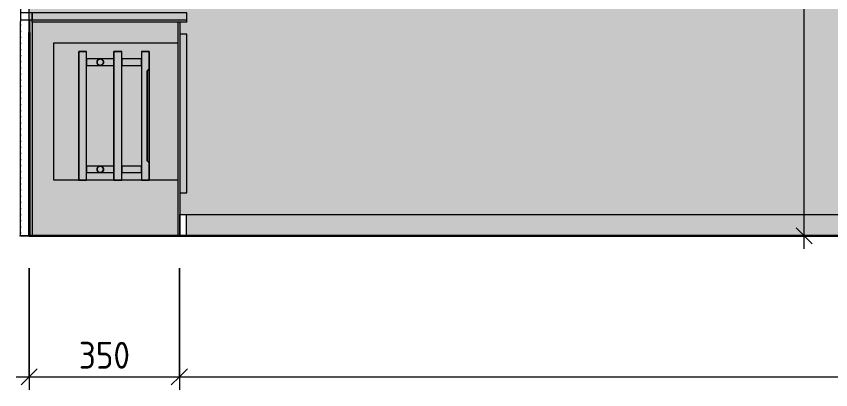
# Model space of a CAD drawing. Header units: millimetres. Extents: x 855 to 54851, y -2301 to 5636.
# Drawn here: x 48361 to 50259, y -359 to 512 of the extents above; entities that cross this region are included whole.
import ezdxf

# ---------------------------------------------------------------- set-up
doc = ezdxf.new("R2010")
doc.units = ezdxf.units.MM
for name, color, linetype, lineweight in [('A-ANNO-DIMS', 7, 'Continuous', 9), ('A-ANNO-DIMS-25', 7, 'Continuous', 9), ('A-FLOR', 7, 'Continuous', 9), ('A-GENM', 7, 'Continuous', 9), ('A-WALL', 7, 'Continuous', 9), ('A-WALL-PATT', 7, 'Continuous', 9), ('I-WALL', 7, 'Continuous', 9), ('M-EQPM', 7, 'Continuous', 9), ('Знаки', 7, 'Continuous', 9), ('Знаки-1', 7, 'Continuous', 18)]:
    doc.layers.add(name, color=color, linetype=linetype, lineweight=lineweight)
for name, color, linetype, lineweight, true_color in [('A-FLOR-FNSH-1', 7, 'Continuous', 30, 0x3c3c3c), ('A-WALL-5', 7, 'Continuous', 40, 0x3c3c3c), ('A-WALL-FNSH-3', 7, 'Continuous', 30, 0x3c3c3c), ('I-WALL-1', 7, 'Continuous', 9, 0x787878)]:
    doc.layers.add(name, color=color, linetype=linetype, lineweight=lineweight, true_color=true_color)
doc.layers.add('M-EQPM-1', color=7, linetype='Continuous', lineweight=9, true_color=0xe6e6e6, transparency=0.7)
doc.styles.add('ISOCPEUR_2', font='isocpeur.ttf', dxfattribs={"width": 0.9, "height": 62.5})
doc.dimstyles.new('ISO-2_5_0_9К_БОЛЬШОЙ_1', dxfattribs={"dimscale": 304.8, "dimtxt": 62.248823, "dimasz": 0.123031, "dimexe": 0.098425, "dimexo": 0.246063, "dimgap": 0, "dimtad": 1, "dimdec": 0, "dimrnd": 10, "dimzin": 0, "dimdsep": 46, "dimtxsty": 'ISOCPEUR_2', "dimblk1": 'OBLIQUE', "dimblk2": 'OBLIQUE', "dimsah": 1, "dimcen": 0.09, "dimdle": 0.098425, "dimazin": 0, "dimtfac": 1, "dimtdec": 4, "dimtix": 1, "dimtmove": 0, "dimatfit": 3, "dimfxl": 1, "dimtvp": 1, "dimtolj": 1, "dimtzin": 0, "dimarcsym": 2})

# ---------------------------------------------------------------- blocks, each defined once
blk = doc.blocks.new('Плинтус - Плинтус светлый _сад_-32860267-Развертка 1_67-4')
at = {"layer": 'A-GENM'}
blk.add_hatch(color=256, dxfattribs=at).paths.add_polyline_path([(3384.9, 0), (3755, 0), (3755, 50), (536, 50), (536, 0), (1767.3, 0)])
for q in [(3755, 50), (536, 0)]:
    blk.add_line((536, 50), q, dxfattribs=at)
blk = doc.blocks.new('radiator_prado_classic_z_tip_30_po exemplyaru - Classic Z Тип 30-300-31134001-Развертка 1_67-4')
at = {"layer": 'M-EQPM-1'}
for points in [[(303.7, 130), (303.7, 430), (285.7, 430), (285.7, 130), (301.4, 130)], [(367.7, 130), (385.7, 130), (385.7, 430), (367.7, 430), (367.7, 136.6)], [(449.7, 130), (449.7, 170), (444.7, 175), (444.7, 385), (449.7, 390), (449.7, 430), (431.7, 430), (431.7, 130)], [(341.1, 399.8), (341.5, 400.3), (341.1, 399.8)], [(342.9, 403), (342.9, 403.1), (342.9, 403)], [(449.7, 170), (449.7, 390), (444.7, 385), (444.7, 175)], [(342.9, 153), (342.9, 153.1), (342.9, 153.1)], [(341.1, 149.8), (341.5, 150.3), (341.1, 149.8)]]:
    blk.add_hatch(color=256, dxfattribs=at).paths.add_polyline_path(points)
h = blk.add_hatch(color=256, dxfattribs=at)
h.paths.add_polyline_path([(335.7, 412.5), (303.7, 412.2), (303.7, 405), (328.2, 405), (328.5, 407), (329.9, 409.7), (331.2, 411), (332.3, 411.6), (334, 412.3), (334.3, 412.4)])
h.paths.add_polyline_path([(343.2, 405), (367.7, 405), (367.7, 412.5), (337.6, 412.2), (340.4, 410.8), (341.7, 409.4), (342.7, 407.6), (342.9, 406.9), (343.1, 405.7)])
h.paths.add_polyline_path([(330.2, 405), (343.2, 405), (342.7, 407.6), (341.7, 409.4), (340.3, 410.9), (338.6, 411.9), (336.8, 412.4), (334.6, 412.4), (332.8, 411.9), (331.1, 410.9), (329.9, 409.7), (328.9, 408), (328.4, 406.2), (328.5, 405), (329.2, 405)])
h.paths.add_polyline_path([(431.7, 405), (431.7, 412.5), (385.7, 412.2), (385.7, 405), (427.7, 405)])
h = blk.add_hatch(color=256, dxfattribs=at)
h.paths.add_polyline_path([(335.7, 397.5), (367.7, 397.8), (367.7, 405), (343.2, 405), (342.7, 402.4), (341.5, 400.3), (340.2, 399), (339.1, 398.4), (337.4, 397.7), (337.1, 397.6)])
h.paths.add_polyline_path([(303.7, 397.5), (337.6, 397.8), (339.6, 398.6), (341.5, 400.3), (342.3, 401.4), (342.9, 403.1), (342.9, 405), (303.7, 405), (303.7, 397.6)])
h.paths.add_polyline_path([(427.7, 397.5), (431.7, 397.8), (431.7, 405), (385.7, 405), (385.7, 397.5), (402.5, 397.5)])
h.paths.add_polyline_path([(328.5, 403), (328.4, 403.8), (328.5, 403.1)])
h.paths.add_polyline_path([(330.3, 399.8), (329.7, 400.6), (330.3, 399.8)])
h = blk.add_hatch(color=256, dxfattribs=at)
h.paths.add_polyline_path([(342.9, 407), (342.7, 407.6), (342.9, 407)])
h.paths.add_polyline_path([(342.2, 408.8), (341.7, 409.4), (342.2, 408.8)])
h = blk.add_hatch(color=256, dxfattribs=at)
h.paths.add_polyline_path([(427.7, 155), (431.7, 155), (431.7, 162.5), (385.7, 162.2), (385.7, 155), (402.5, 155)])
h.paths.add_polyline_path([(328.2, 155), (367.7, 155), (367.7, 162.5), (303.7, 162.2), (303.7, 155), (327.7, 155)])
h.paths.add_polyline_path([(329.2, 158.8), (329.9, 159.7), (329.2, 158.8)])
h.paths.add_polyline_path([(328.5, 157), (328.5, 157), (328.5, 157)])
h = blk.add_hatch(color=256, dxfattribs=at)
h.paths.add_polyline_path([(342.2, 151.2), (341.5, 150.3), (342.2, 151.2)])
h.paths.add_polyline_path([(342.9, 153), (342.7, 152.4), (342.9, 153)])
h.paths.add_polyline_path([(303.7, 147.5), (367.7, 147.8), (367.7, 155), (303.7, 155), (303.7, 147.6)])
h.paths.add_polyline_path([(385.7, 147.5), (431.7, 147.8), (431.7, 155), (385.7, 155), (385.7, 147.8)])
h.paths.add_polyline_path([(330.3, 149.8), (329.7, 150.6), (330.3, 149.8)])
h = blk.add_hatch(color=256, dxfattribs=at)
h.paths.add_polyline_path([(342.9, 157), (342.7, 157.6), (342.9, 157)])
h.paths.add_polyline_path([(342.2, 158.8), (341.7, 159.4), (342.2, 158.8)])
at = {"layer": 'M-EQPM'}
for p, q in [((285.7, 130), (285.7, 430)), ((285.7, 430), (303.7, 430)), ((303.7, 430), (285.7, 430)), ((285.7, 430), (285.7, 130)), ((303.7, 130), (303.7, 430)), ((303.7, 412.5), (303.7, 430)), ((367.7, 430), (385.7, 430)), ((385.7, 430), (367.7, 430)), ((367.7, 130), (367.7, 430)), ((367.7, 430), (367.7, 412.5)), ((385.7, 130), (385.7, 430)), ((385.7, 412.5), (385.7, 430)), ((449.7, 430), (431.7, 430)), ((431.7, 430), (449.7, 430)), ((431.7, 430), (431.7, 130)), ((431.7, 430), (431.7, 412.5)), ((449.7, 390), (449.7, 430)), ((449.7, 430), (449.7, 130)), ((367.7, 412.5), (303.7, 412.5)), ((367.7, 412.5), (303.7, 412.5)), ((303.7, 405), (303.7, 412.5)), ((303.7, 412.5), (303.7, 405)), ((303.7, 405), (303.7, 412.5)), ((303.7, 412.5), (303.7, 405)), ((303.7, 397.8), (303.7, 412.2)), ((303.7, 397.5), (303.7, 405)), ((303.7, 405), (303.7, 397.5)), ((303.7, 397.5), (303.7, 405)), ((303.7, 405), (303.7, 397.5)), ((367.7, 412.5), (367.7, 405)), ((367.7, 405), (367.7, 412.5)), ((367.7, 412.5), (367.7, 405)), ((367.7, 405), (367.7, 412.5)), ((367.7, 412.2), (367.7, 397.8)), ((367.7, 405), (367.7, 397.5)), ((367.7, 397.5), (367.7, 405)), ((367.7, 405), (367.7, 397.5)), ((367.7, 397.5), (367.7, 405)), ((431.7, 412.5), (385.7, 412.5)), ((431.7, 412.5), (385.7, 412.5)), ((385.7, 405), (385.7, 412.5)), ((385.7, 412.5), (385.7, 406.9)), ((385.7, 405), (385.7, 412.5)), ((385.7, 412.5), (385.7, 405)), ((385.7, 397.8), (385.7, 412.2)), ((385.7, 406.9), (385.7, 405)), ((385.7, 397.5), (385.7, 405)), ((385.7, 405), (385.7, 397.5)), ((385.7, 397.5), (385.7, 405)), ((385.7, 405), (385.7, 397.5)), ((431.7, 405), (431.7, 412.5)), ((431.7, 412.5), (431.7, 405)), ((431.7, 405), (431.7, 412.5)), ((431.7, 412.5), (431.7, 405)), ((431.7, 412.2), (431.7, 397.8)), ((431.7, 397.5), (431.7, 405)), ((431.7, 405), (431.7, 397.5)), ((431.7, 397.5), (431.7, 405)), ((431.7, 405), (431.7, 397.5)), ((303.7, 397.5), (367.7, 397.5)), ((303.7, 397.5), (367.7, 397.5)), ((303.7, 162.5), (303.7, 397.5)), ((367.7, 397.5), (367.7, 162.5)), ((385.7, 397.5), (431.7, 397.5)), ((385.7, 397.5), (431.7, 397.5)), ((385.7, 162.5), (385.7, 397.5)), ((431.7, 397.5), (431.7, 162.5)), ((449.7, 390), (444.7, 385)), ((449.7, 390), (444.7, 385)), ((449.7, 390), (444.7, 385)), ((449.7, 390), (444.7, 385)), ((449.7, 390), (444.7, 385)), ((449.7, 390), (444.7, 385)), ((449.7, 390), (444.7, 385)), ((449.7, 390), (444.7, 385)), ((449.7, 390), (444.7, 385)), ((449.7, 390), (444.7, 385)), ((449.7, 390), (444.7, 385)), ((449.7, 390), (444.7, 385)), ((449.7, 390), (444.7, 385)), ((449.7, 390), (444.7, 385)), ((449.7, 390), (444.7, 385)), ((449.7, 390), (444.7, 385)), ((449.7, 390), (444.7, 385)), ((449.7, 390), (444.7, 385)), ((449.7, 390), (444.7, 385)), ((449.7, 390), (444.7, 385)), ((449.7, 390), (444.7, 385)), ((449.7, 390), (444.7, 385)), ((449.7, 390), (444.7, 385)), ((449.7, 390), (444.7, 385)), ((449.7, 390), (444.7, 385)), ((449.7, 390), (444.7, 385)), ((449.7, 390), (444.7, 385)), ((449.7, 390), (444.7, 385)), ((444.7, 175), (444.7, 385)), ((444.7, 385), (444.7, 175)), ((444.7, 175), (444.7, 385)), ((444.7, 385), (444.7, 175)), ((444.7, 175), (444.7, 385)), ((444.7, 385), (444.7, 175)), ((444.7, 175), (444.7, 385)), ((444.7, 385), (444.7, 175)), ((444.7, 175), (444.7, 385)), ((444.7, 385), (444.7, 175)), ((444.7, 175), (444.7, 385)), ((444.7, 385), (444.7, 175)), ((444.7, 175), (444.7, 385)), ((444.7, 385), (444.7, 175)), ((444.7, 175), (444.7, 385)), ((444.7, 385), (444.7, 175)), ((444.7, 175), (444.7, 385)), ((444.7, 385), (444.7, 175)), ((444.7, 175), (444.7, 385)), ((444.7, 385), (444.7, 175)), ((444.7, 175), (444.7, 385)), ((444.7, 385), (444.7, 175)), ((444.7, 175), (444.7, 385)), ((444.7, 385), (444.7, 175)), ((444.7, 175), (444.7, 385)), ((444.7, 385), (444.7, 175)), ((444.7, 175), (444.7, 385)), ((444.7, 385), (444.7, 175)), ((449.7, 170), (449.7, 390)), ((449.7, 390), (449.7, 170)), ((449.7, 170), (449.7, 390)), ((449.7, 390), (449.7, 170)), ((449.7, 170), (449.7, 390)), ((449.7, 390), (449.7, 170)), ((449.7, 170), (449.7, 390)), ((449.7, 390), (449.7, 170)), ((449.7, 170), (449.7, 390)), ((449.7, 390), (449.7, 170)), ((449.7, 170), (449.7, 390)), ((449.7, 390), (449.7, 170)), ((449.7, 170), (449.7, 390)), ((449.7, 390), (449.7, 170)), ((449.7, 170), (449.7, 390)), ((449.7, 390), (449.7, 170)), ((449.7, 170), (449.7, 390)), ((449.7, 170), (449.7, 390)), ((449.7, 390), (449.7, 170)), ((449.7, 170), (449.7, 390)), ((449.7, 390), (449.7, 170)), ((449.7, 170), (449.7, 390)), ((449.7, 390), (449.7, 170)), ((449.7, 170), (449.7, 390)), ((449.7, 390), (449.7, 170)), ((449.7, 170), (449.7, 390)), ((449.7, 390), (449.7, 170)), ((449.7, 170), (449.7, 390)), ((449.7, 390), (449.7, 170)), ((444.7, 175), (449.7, 170)), ((449.7, 170), (444.7, 175)), ((444.7, 175), (449.7, 170)), ((449.7, 170), (444.7, 175)), ((444.7, 175), (449.7, 170)), ((449.7, 170), (444.7, 175)), ((444.7, 175), (449.7, 170)), ((449.7, 170), (444.7, 175)), ((444.7, 175), (449.7, 170)), ((449.7, 170), (444.7, 175)), ((444.7, 175), (449.7, 170)), ((449.7, 170), (444.7, 175)), ((444.7, 175), (449.7, 170)), ((449.7, 170), (444.7, 175)), ((444.7, 175), (449.7, 170)), ((449.7, 170), (444.7, 175)), ((444.7, 175), (449.7, 170)), ((449.7, 170), (444.7, 175)), ((444.7, 175), (449.7, 170)), ((449.7, 170), (444.7, 175)), ((444.7, 175), (449.7, 170)), ((449.7, 170), (444.7, 175)), ((444.7, 175), (449.7, 170)), ((449.7, 170), (444.7, 175)), ((444.7, 175), (449.7, 170)), ((449.7, 170), (444.7, 175)), ((444.7, 175), (449.7, 170)), ((449.7, 170), (444.7, 175)), ((367.7, 162.5), (303.7, 162.5)), ((367.7, 162.5), (303.7, 162.5)), ((303.7, 161.5), (303.7, 162.5)), ((303.7, 162.5), (303.7, 155)), ((303.7, 155), (303.7, 162.5)), ((303.7, 162.5), (303.7, 155)), ((303.7, 147.8), (303.7, 162.2)), ((303.7, 160.3), (303.7, 161.5)), ((303.7, 155), (303.7, 160.3)), ((303.7, 147.5), (303.7, 155)), ((303.7, 155), (303.7, 147.5)), ((303.7, 147.5), (303.7, 155)), ((303.7, 155), (303.7, 147.5)), ((367.7, 162.5), (367.7, 155)), ((367.7, 156.9), (367.7, 162.5)), ((367.7, 162.5), (367.7, 155)), ((367.7, 160.3), (367.7, 162.5)), ((367.7, 162.2), (367.7, 147.8)), ((367.7, 158.7), (367.7, 160.3)), ((367.7, 156.9), (367.7, 158.7)), ((367.7, 155), (367.7, 156.9)), ((367.7, 155), (367.7, 156.9)), ((367.7, 155), (367.7, 147.5)), ((367.7, 151.2), (367.7, 155)), ((367.7, 155), (367.7, 147.5)), ((367.7, 147.5), (367.7, 155)), ((431.7, 162.5), (385.7, 162.5)), ((431.7, 162.5), (385.7, 162.5)), ((385.7, 155), (385.7, 162.5)), ((385.7, 162.5), (385.7, 160.3)), ((385.7, 155), (385.7, 162.5)), ((385.7, 162.5), (385.7, 155)), ((385.7, 147.8), (385.7, 162.2)), ((385.7, 160.3), (385.7, 155)), ((385.7, 147.5), (385.7, 155)), ((385.7, 155), (385.7, 148.5)), ((385.7, 147.5), (385.7, 155)), ((385.7, 155), (385.7, 147.5)), ((431.7, 155), (431.7, 162.5)), ((431.7, 162.5), (431.7, 162.2)), ((431.7, 155), (431.7, 162.5)), ((431.7, 162.5), (431.7, 162.2)), ((431.7, 162.2), (431.7, 161.5)), ((431.7, 162.2), (431.7, 161.5)), ((431.7, 162.2), (431.7, 147.8)), ((431.7, 161.5), (431.7, 160.3)), ((431.7, 161.5), (431.7, 155)), ((431.7, 160.3), (431.7, 155)), ((431.7, 147.5), (431.7, 155)), ((431.7, 155), (431.7, 148.5)), ((431.7, 147.5), (431.7, 155)), ((431.7, 155), (431.7, 147.5)), ((449.7, 130), (449.7, 170)), ((303.7, 147.5), (367.7, 147.5)), ((303.7, 147.5), (367.7, 147.5)), ((303.7, 130), (303.7, 147.5)), ((367.7, 147.5), (367.7, 151.2)), ((367.7, 147.5), (367.7, 130)), ((385.7, 148.5), (385.7, 147.8)), ((385.7, 147.8), (385.7, 147.5)), ((385.7, 147.5), (431.7, 147.5)), ((385.7, 147.5), (431.7, 147.5)), ((385.7, 130), (385.7, 147.5)), ((431.7, 148.5), (431.7, 147.8)), ((431.7, 147.8), (431.7, 147.5)), ((431.7, 147.5), (431.7, 130)), ((285.7, 130), (303.7, 130)), ((303.7, 130), (285.7, 130)), ((367.7, 130), (385.7, 130)), ((385.7, 130), (367.7, 130)), ((449.7, 130), (431.7, 130)), ((431.7, 130), (449.7, 130))]:
    blk.add_line(p, q, dxfattribs=at)
for centre, start, end in [((335.7, 405), 0, 180), ((335.7, 405), 165, 180), ((335.7, 405), 180, 195), ((335.7, 405), 180, 0), ((335.7, 405), 150, 164.4979), ((335.7, 405), 195.5021, 210), ((335.7, 405), 136.379, 149.9349), ((335.7, 405), 210.0651, 223.621), ((335.7, 405), 128.018, 135), ((335.7, 405), 225, 238.3052), ((335.7, 405), 121.6948, 126.4642), ((335.7, 405), 117.2611, 120), ((335.7, 405), 107.5083, 117.2611), ((335.7, 405), 72.4917, 107.5083), ((335.7, 405), 62.7389, 72.4917), ((335.7, 405), 60, 62.7389), ((335.7, 405), 51.982, 58.3052), ((335.7, 405), 301.6948, 315), ((335.7, 405), 45, 51.4127), ((335.7, 405), 30.0651, 43.621), ((335.7, 405), 316.379, 329.9349), ((335.7, 405), 15.5021, 30), ((335.7, 405), 330, 344.4979), ((335.7, 405), 0, 15), ((335.7, 405), 345, 0), ((335.7, 405), 240, 242.7389), ((335.7, 405), 242.7389, 252.4917), ((335.7, 405), 252.4917, 287.5083), ((335.7, 405), 287.5083, 297.2611), ((335.7, 405), 297.2611, 300), ((335.7, 155), 360, 180), ((335.7, 155), 165, 195), ((335.7, 155), 180, 0), ((335.7, 155), 150, 164.4979), ((335.7, 155), 195.5021, 204.0913), ((335.7, 155), 136.379, 149.9349), ((335.7, 155), 121.6817, 135), ((335.7, 155), 117.2823, 120), ((335.7, 155), 107.4955, 117.2823), ((335.7, 155), 105.0048, 107.4955), ((335.7, 155), 90.0045, 103.4293), ((335.7, 155), 75.0045, 90), ((335.7, 155), 72.479, 75), ((335.7, 155), 62.7601, 72.479), ((335.7, 155), 60.0048, 62.7601), ((335.7, 155), 45.0056, 58.2921), ((335.7, 155), 30.0651, 43.621), ((335.7, 155), 15.5021, 30), ((335.7, 155), 330, 344.4979), ((335.7, 155), 0, 15), ((335.7, 155), 345, 0), ((335.7, 155), 205.4613, 210), ((335.7, 155), 210.0651, 223.621), ((335.7, 155), 225, 238.3183), ((335.7, 155), 240, 242.7177), ((335.7, 155), 242.7177, 252.5045), ((335.7, 155), 252.5045, 254.9952), ((335.7, 155), 256.5707, 269.9955), ((335.7, 155), 270, 284.9955), ((335.7, 155), 285, 287.521), ((335.7, 155), 287.521, 297.2399), ((335.7, 155), 297.2399, 299.9952), ((335.7, 155), 301.7079, 314.9944), ((335.7, 155), 316.379, 329.9349)]:
    blk.add_arc(centre, 7.5, start, end, dxfattribs=at)
for points, knots in [([(328.2, 405), (328.2, 405.3), (328.2, 405.9), (328.4, 406.5), (328.4, 406.8), (328.5, 407)], [0, 0, 0, 0, 0.0714286, 0.1071429, 0.1428571, 0.1428571, 0.1428571, 0.1428571]), ([(328.2, 405), (328.2, 405.3), (328.2, 405.9), (328.4, 406.5), (328.4, 406.8), (328.5, 407)], [0, 0, 0, 0, 0.0714286, 0.1071429, 0.1428571, 0.1428571, 0.1428571, 0.1428571]), ([(328.5, 403), (328.4, 403.2), (328.4, 403.5), (328.2, 404.1), (328.2, 404.7), (328.2, 405)], [0.8571429, 0.8571429, 0.8571429, 0.8571429, 0.8928571, 0.9285714, 1, 1, 1, 1]), ([(328.5, 403), (328.4, 403.2), (328.4, 403.5), (328.2, 404.1), (328.2, 404.7), (328.2, 405)], [0.8571429, 0.8571429, 0.8571429, 0.8571429, 0.8928571, 0.9285714, 1, 1, 1, 1]), ([(330.3, 410.2), (330.4, 410.3), (330.5, 410.5), (331, 410.8), (331.4, 411.1), (331.8, 411.4), (332.3, 411.7), (333.1, 412.1), (334.3, 412.4), (335.2, 412.5), (335.7, 412.5)], [0.4285714, 0.4285714, 0.4285714, 0.4285714, 0.4642857, 0.5, 0.5714286, 0.6071429, 0.6428571, 0.7142857, 0.8571429, 1, 1, 1, 1]), ([(335.7, 397.5), (335.2, 397.5), (334.3, 397.6), (333.1, 397.9), (332.3, 398.3), (331.8, 398.6), (331.5, 398.8), (331.2, 399), (330.9, 399.3), (330.5, 399.5), (330.4, 399.7), (330.3, 399.8)], [0, 0, 0, 0, 0.1428571, 0.2857143, 0.3571429, 0.3928571, 0.4285714, 0.4642857, 0.5, 0.5357143, 0.5714286, 0.5714286, 0.5714286, 0.5714286]), ([(330.4, 410.3), (330.5, 410.4), (330.6, 410.5), (330.8, 410.7), (331, 410.8), (331.1, 410.9)], [0.44802074, 0.44802074, 0.44802074, 0.44802074, 0.46428571, 0.5, 0.52344371, 0.52344371, 0.52344371, 0.52344371]), ([(331.5, 398.8), (331.4, 398.9), (331.2, 399), (330.9, 399.3), (330.6, 399.5), (330.5, 399.6), (330.4, 399.7)], [0.4285714, 0.4285714, 0.4285714, 0.4285714, 0.4642857, 0.5, 0.5357143, 0.5519793, 0.5519793, 0.5519793, 0.5519793]), ([(331.5, 411.2), (331.6, 411.3), (331.8, 411.4), (332.3, 411.7), (332.6, 411.8), (332.8, 411.9)], [0.5714286, 0.5714286, 0.5714286, 0.5714286, 0.6071429, 0.6428571, 0.7142857, 0.7142857, 0.7142857, 0.7142857]), ([(332.8, 398.1), (332.6, 398.2), (332.3, 398.3), (331.8, 398.6), (331.6, 398.7), (331.5, 398.8)], [0.2857143, 0.2857143, 0.2857143, 0.2857143, 0.3571429, 0.3928571, 0.4285714, 0.4285714, 0.4285714, 0.4285714]), ([(335.7, 412.5), (336.2, 412.5), (337.1, 412.4), (338.3, 412.1), (339.1, 411.7), (339.6, 411.4), (339.9, 411.2), (340.2, 411), (340.5, 410.7), (340.9, 410.5), (341, 410.3), (341.1, 410.2)], [0, 0, 0, 0, 0.1428571, 0.2857143, 0.3571429, 0.3928571, 0.4285714, 0.4642857, 0.5, 0.5357143, 0.5714286, 0.5714286, 0.5714286, 0.5714286]), ([(341.1, 399.8), (341, 399.7), (340.9, 399.5), (340.4, 399.2), (340, 398.9), (339.6, 398.6), (339.1, 398.3), (338.3, 397.9), (337.1, 397.6), (336.2, 397.5), (335.7, 397.5)], [0.4285714, 0.4285714, 0.4285714, 0.4285714, 0.4642857, 0.5, 0.5714286, 0.6071429, 0.6428571, 0.7142857, 0.8571429, 1, 1, 1, 1]), ([(338.6, 411.9), (338.8, 411.8), (339.1, 411.7), (339.6, 411.4), (339.8, 411.3), (339.9, 411.2)], [0.2857143, 0.2857143, 0.2857143, 0.2857143, 0.3571429, 0.3928571, 0.4285714, 0.4285714, 0.4285714, 0.4285714]), ([(339.9, 398.8), (339.8, 398.7), (339.6, 398.6), (339.1, 398.3), (338.8, 398.2), (338.6, 398.1)], [0.5714286, 0.5714286, 0.5714286, 0.5714286, 0.6071429, 0.6428571, 0.7142857, 0.7142857, 0.7142857, 0.7142857]), ([(339.9, 411.2), (340, 411.1), (340.2, 411), (340.3, 410.9), (340.3, 410.9)], [0.42857143, 0.42857143, 0.42857143, 0.42857143, 0.46428571, 0.47655629, 0.47655629, 0.47655629, 0.47655629]), ([(341, 399.7), (340.9, 399.6), (340.8, 399.5), (340.5, 399.3), (340.3, 399.1), (340.2, 399)], [0.44802074, 0.44802074, 0.44802074, 0.44802074, 0.46428571, 0.5, 0.54036514, 0.54036514, 0.54036514, 0.54036514]), ([(340.4, 410.9), (340.4, 410.8), (340.6, 410.7), (340.8, 410.5), (340.9, 410.4), (341, 410.3)], [0.48279444, 0.48279444, 0.48279444, 0.48279444, 0.5, 0.53571429, 0.55197926, 0.55197926, 0.55197926, 0.55197926]), ([(342.9, 407), (343, 406.8), (343, 406.5), (343.2, 405.9), (343.2, 405.3), (343.2, 405)], [0.8571429, 0.8571429, 0.8571429, 0.8571429, 0.8928571, 0.9285714, 1, 1, 1, 1]), ([(342.9, 407), (343, 406.8), (343, 406.5), (343.2, 405.9), (343.2, 405.3), (343.2, 405)], [0.8571429, 0.8571429, 0.8571429, 0.8571429, 0.8928571, 0.9285714, 1, 1, 1, 1]), ([(343.2, 405), (343.2, 404.7), (343.2, 404.1), (343, 403.5), (343, 403.2), (342.9, 403)], [0, 0, 0, 0, 0.0714286, 0.1071429, 0.1428571, 0.1428571, 0.1428571, 0.1428571]), ([(343.2, 405), (343.2, 404.7), (343.2, 404.1), (343, 403.5), (343, 403.2), (342.9, 403)], [0, 0, 0, 0, 0.0714286, 0.1071429, 0.1428571, 0.1428571, 0.1428571, 0.1428571]), ([(328.5, 157), (328.4, 156.8), (328.4, 156.5), (328.2, 155.9), (328.2, 155.3), (328.2, 155)], [0.8571429, 0.8571429, 0.8571429, 0.8571429, 0.8928571, 0.9285714, 1, 1, 1, 1]), ([(328.2, 155), (328.2, 155.3), (328.2, 155.9), (328.4, 156.5), (328.4, 156.8), (328.5, 157)], [0, 0, 0, 0, 0.0714286, 0.1071429, 0.1428571, 0.1428571, 0.1428571, 0.1428571]), ([(328.2, 155), (328.2, 154.7), (328.2, 154.1), (328.4, 153.5), (328.4, 153.2), (328.5, 153)], [0, 0, 0, 0, 0.0714286, 0.1071429, 0.1428571, 0.1428571, 0.1428571, 0.1428571]), ([(328.5, 153), (328.4, 153.2), (328.4, 153.5), (328.2, 154.1), (328.2, 154.7), (328.2, 155)], [0.8571429, 0.8571429, 0.8571429, 0.8571429, 0.8928571, 0.9285714, 1, 1, 1, 1]), ([(328.5, 153), (328.5, 152.8), (328.6, 152.5), (328.8, 152.2), (328.8, 152), (328.9, 151.9)], [0.14285714, 0.14285714, 0.14285714, 0.14285714, 0.17857143, 0.21428571, 0.22717394, 0.22717394, 0.22717394, 0.22717394]), ([(330.3, 160.2), (330.4, 160.3), (330.5, 160.5), (331, 160.8), (331.4, 161.1), (331.8, 161.4), (332.3, 161.7), (333.1, 162.1), (334.3, 162.4), (335.2, 162.5), (335.7, 162.5)], [0.4285714, 0.4285714, 0.4285714, 0.4285714, 0.4642857, 0.5, 0.5714286, 0.6071429, 0.6428571, 0.7142857, 0.8571429, 1, 1, 1, 1]), ([(331.2, 161), (331.1, 160.9), (330.9, 160.7), (330.6, 160.5), (330.5, 160.4), (330.4, 160.3)], [0.46428571, 0.46428571, 0.46428571, 0.46428571, 0.5, 0.53571429, 0.55201445, 0.55201445, 0.55201445, 0.55201445]), ([(332.8, 161.9), (332.6, 161.8), (332.3, 161.7), (331.8, 161.4), (331.6, 161.3), (331.5, 161.2)], [0.2857143, 0.2857143, 0.2857143, 0.2857143, 0.3571429, 0.3928571, 0.4285714, 0.4285714, 0.4285714, 0.4285714]), ([(335.7, 162.5), (336.2, 162.5), (337.1, 162.4), (338.3, 162.1), (339.1, 161.7), (339.6, 161.4), (339.9, 161.2), (340.2, 161), (340.5, 160.7), (340.9, 160.5), (341, 160.3), (341.1, 160.2)], [0, 0, 0, 0, 0.1428571, 0.2857143, 0.3571429, 0.3928571, 0.4285714, 0.4642857, 0.5, 0.5357143, 0.5714286, 0.5714286, 0.5714286, 0.5714286]), ([(339.9, 161.2), (339.8, 161.3), (339.6, 161.4), (339.1, 161.7), (338.8, 161.8), (338.6, 161.9)], [0.5714286, 0.5714286, 0.5714286, 0.5714286, 0.6071429, 0.6428571, 0.7142857, 0.7142857, 0.7142857, 0.7142857]), ([(341, 160.3), (340.9, 160.4), (340.8, 160.5), (340.4, 160.8), (340.1, 161.1), (339.9, 161.2)], [0.4479855, 0.4479855, 0.4479855, 0.4479855, 0.4642857, 0.5, 0.5714286, 0.5714286, 0.5714286, 0.5714286]), ([(343.2, 155), (343.2, 155.3), (343.2, 155.9), (343, 156.5), (343, 156.8), (342.9, 157)], [0, 0, 0, 0, 0.0714286, 0.1071429, 0.1428571, 0.1428571, 0.1428571, 0.1428571]), ([(342.9, 157), (343, 156.8), (343, 156.5), (343.2, 155.9), (343.2, 155.3), (343.2, 155)], [0.8571429, 0.8571429, 0.8571429, 0.8571429, 0.8928571, 0.9285714, 1, 1, 1, 1]), ([(342.9, 153), (343, 153.2), (343, 153.5), (343.2, 154.1), (343.2, 154.7), (343.2, 155)], [0.8571429, 0.8571429, 0.8571429, 0.8571429, 0.8928571, 0.9285714, 1, 1, 1, 1]), ([(343.2, 155), (343.2, 154.7), (343.2, 154.1), (343, 153.5), (343, 153.2), (342.9, 153)], [0, 0, 0, 0, 0.0714286, 0.1071429, 0.1428571, 0.1428571, 0.1428571, 0.1428571]), ([(335.7, 147.5), (335.2, 147.5), (334.3, 147.6), (333.1, 147.9), (332.3, 148.3), (331.8, 148.6), (331.5, 148.8), (331.2, 149), (330.9, 149.3), (330.5, 149.5), (330.4, 149.7), (330.3, 149.8)], [0, 0, 0, 0, 0.1428571, 0.2857143, 0.3571429, 0.3928571, 0.4285714, 0.4642857, 0.5, 0.5357143, 0.5714286, 0.5714286, 0.5714286, 0.5714286]), ([(330.4, 149.7), (330.5, 149.6), (330.6, 149.5), (331, 149.2), (331.3, 148.9), (331.5, 148.8)], [0.4479855, 0.4479855, 0.4479855, 0.4479855, 0.4642857, 0.5, 0.5714286, 0.5714286, 0.5714286, 0.5714286]), ([(331.5, 148.8), (331.6, 148.7), (331.8, 148.6), (332.3, 148.3), (332.6, 148.2), (332.8, 148.1)], [0.5714286, 0.5714286, 0.5714286, 0.5714286, 0.6071429, 0.6428571, 0.7142857, 0.7142857, 0.7142857, 0.7142857]), ([(341.1, 149.8), (341, 149.7), (340.9, 149.5), (340.4, 149.2), (340, 148.9), (339.6, 148.6), (339.1, 148.3), (338.3, 147.9), (337.1, 147.6), (336.2, 147.5), (335.7, 147.5)], [0.4285714, 0.4285714, 0.4285714, 0.4285714, 0.4642857, 0.5, 0.5714286, 0.6071429, 0.6428571, 0.7142857, 0.8571429, 1, 1, 1, 1]), ([(338.6, 148.1), (338.8, 148.2), (339.1, 148.3), (339.6, 148.6), (339.8, 148.7), (339.9, 148.8)], [0.2857143, 0.2857143, 0.2857143, 0.2857143, 0.3571429, 0.3928571, 0.4285714, 0.4285714, 0.4285714, 0.4285714]), ([(340.2, 149), (340.3, 149.1), (340.5, 149.3), (340.8, 149.5), (340.9, 149.6), (341, 149.7)], [0.46428571, 0.46428571, 0.46428571, 0.46428571, 0.5, 0.53571429, 0.55201445, 0.55201445, 0.55201445, 0.55201445])]:
    blk.add_open_spline(points, degree=3, knots=knots, dxfattribs=at)
for points in [[(328.5, 407), (328.5, 407.2), (328.6, 407.5), (328.8, 407.9), (329, 408.4), (329.1, 408.6), (329.2, 408.8)], [(328.5, 407), (328.5, 407.2), (328.6, 407.5), (328.8, 407.9), (329, 408.4), (329.1, 408.6), (329.2, 408.8)], [(329.2, 401.2), (329.1, 401.4), (329, 401.6), (328.8, 402.1), (328.6, 402.5), (328.5, 402.8), (328.5, 403)], [(329.2, 401.2), (329.1, 401.4), (329, 401.6), (328.8, 402.1), (328.6, 402.5), (328.5, 402.8), (328.5, 403)], [(329.2, 408.8), (329.3, 408.9), (329.4, 409.1), (329.7, 409.5), (330, 409.8), (330.2, 410.1), (330.3, 410.2)], [(329.2, 408.8), (329.3, 408.9), (329.4, 409.1), (329.7, 409.5), (330, 409.8), (330.2, 410.1), (330.3, 410.2)], [(330.3, 399.8), (330.2, 399.9), (330, 400.2), (329.7, 400.5), (329.4, 400.9), (329.3, 401.1), (329.2, 401.2)], [(330.3, 399.8), (330.2, 399.9), (330, 400.2), (329.7, 400.5), (329.4, 400.9), (329.3, 401.1), (329.2, 401.2)], [(332.8, 411.9), (333.3, 412.1), (333.8, 412.3), (334.3, 412.4)], [(334.3, 412.4), (334.7, 412.5), (335.2, 412.5), (335.7, 412.5)], [(335.7, 412.5), (336.2, 412.5), (336.7, 412.5), (337.1, 412.4)], [(337.1, 412.4), (337.6, 412.3), (338.1, 412.1), (338.6, 411.9)], [(341.1, 410.2), (341.2, 410.1), (341.4, 409.8), (341.7, 409.5), (342, 409.1), (342.1, 408.9), (342.2, 408.8)], [(341.1, 410.2), (341.2, 410.1), (341.4, 409.8), (341.7, 409.5), (342, 409.1), (342.1, 408.9), (342.2, 408.8)], [(342.2, 401.2), (342.1, 401.1), (342, 400.9), (341.7, 400.5), (341.4, 400.2), (341.2, 399.9), (341.1, 399.8)], [(342.2, 401.2), (342.1, 401.1), (342, 400.9), (341.7, 400.5), (341.4, 400.2), (341.2, 399.9), (341.1, 399.8)], [(342.2, 408.8), (342.3, 408.6), (342.4, 408.4), (342.6, 407.9), (342.8, 407.5), (342.9, 407.2), (342.9, 407)], [(342.2, 408.8), (342.3, 408.6), (342.4, 408.4), (342.6, 407.9), (342.8, 407.5), (342.9, 407.2), (342.9, 407)], [(342.9, 403), (342.9, 402.8), (342.8, 402.5), (342.6, 402.1), (342.4, 401.6), (342.3, 401.4), (342.2, 401.2)], [(342.9, 403), (342.9, 402.8), (342.8, 402.5), (342.6, 402.1), (342.4, 401.6), (342.3, 401.4), (342.2, 401.2)], [(334.3, 397.6), (333.8, 397.7), (333.3, 397.9), (332.8, 398.1)], [(335.7, 397.5), (335.2, 397.5), (334.7, 397.5), (334.3, 397.6)], [(337.1, 397.6), (336.7, 397.5), (336.2, 397.5), (335.7, 397.5)], [(338.6, 398.1), (338.1, 397.9), (337.6, 397.7), (337.1, 397.6)], [(329.2, 158.8), (329.1, 158.6), (329, 158.4), (328.8, 157.9), (328.6, 157.5), (328.5, 157.2), (328.5, 157)], [(328.5, 157), (328.5, 157.2), (328.6, 157.5), (328.8, 157.9), (329, 158.4), (329.1, 158.6), (329.2, 158.8)], [(329.2, 151.2), (329.1, 151.4), (329, 151.6), (328.8, 152.1), (328.6, 152.5), (328.5, 152.8), (328.5, 153)], [(330.3, 160.2), (330.2, 160.1), (330, 159.8), (329.7, 159.5), (329.4, 159.1), (329.3, 158.9), (329.2, 158.8)], [(329.2, 158.8), (329.3, 158.9), (329.4, 159.1), (329.7, 159.5), (330, 159.8), (330.2, 160.1), (330.3, 160.2)], [(334.3, 162.4), (333.8, 162.3), (333.3, 162.1), (332.8, 161.9)], [(335.7, 162.5), (335.2, 162.5), (334.7, 162.5), (334.3, 162.4)], [(337.1, 162.4), (336.7, 162.5), (336.2, 162.5), (335.7, 162.5)], [(338.6, 161.9), (338.1, 162.1), (337.6, 162.3), (337.1, 162.4)], [(342.2, 158.8), (342.1, 158.9), (342, 159.1), (341.7, 159.5), (341.4, 159.8), (341.2, 160.1), (341.1, 160.2)], [(341.1, 160.2), (341.2, 160.1), (341.4, 159.8), (341.7, 159.5), (342, 159.1), (342.1, 158.9), (342.2, 158.8)], [(342.9, 157), (342.9, 157.2), (342.8, 157.5), (342.6, 157.9), (342.4, 158.4), (342.3, 158.6), (342.2, 158.8)], [(342.2, 158.8), (342.3, 158.6), (342.4, 158.4), (342.6, 157.9), (342.8, 157.5), (342.9, 157.2), (342.9, 157)], [(342.2, 151.2), (342.3, 151.4), (342.4, 151.6), (342.6, 152.1), (342.8, 152.5), (342.9, 152.8), (342.9, 153)], [(342.9, 153), (342.9, 152.8), (342.8, 152.5), (342.6, 152.1), (342.4, 151.6), (342.3, 151.4), (342.2, 151.2)], [(329, 151.7), (329.1, 151.5), (329.1, 151.4), (329.2, 151.2)], [(329.2, 151.2), (329.3, 151.1), (329.4, 150.9), (329.7, 150.5), (330, 150.2), (330.2, 149.9), (330.3, 149.8)], [(330.3, 149.8), (330.2, 149.9), (330, 150.2), (329.7, 150.5), (329.4, 150.9), (329.3, 151.1), (329.2, 151.2)], [(332.8, 148.1), (333.3, 147.9), (333.8, 147.7), (334.3, 147.6)], [(334.3, 147.6), (334.7, 147.5), (335.2, 147.5), (335.7, 147.5)], [(335.7, 147.5), (336.2, 147.5), (336.7, 147.5), (337.1, 147.6)], [(337.1, 147.6), (337.6, 147.7), (338.1, 147.9), (338.6, 148.1)], [(341.1, 149.8), (341.2, 149.9), (341.4, 150.2), (341.7, 150.5), (342, 150.9), (342.1, 151.1), (342.2, 151.2)], [(342.2, 151.2), (342.1, 151.1), (342, 150.9), (341.7, 150.5), (341.4, 150.2), (341.2, 149.9), (341.1, 149.8)]]:
    blk.add_open_spline(points, degree=3, dxfattribs=at)
blk = doc.blocks.new('Плинтус - Плинтус светлый _сад_-32860272-Развертка 1_67-4')
at = {"layer": 'A-GENM'}
for p, q in [((520.8, 0), (520.8, 50)), ((521, 50), (535.8, 50)), ((535.8, 50), (535.8, 0))]:
    blk.add_line(p, q, dxfattribs=at)
blk = doc.blocks.new('Зашивка радиатора_ с перфорацией М1_1 - Зашивка радиатора_ с перфорацией М1_1-31131234-Развертка 1_67-4')
at = {"layer": 'Знаки'}
h = blk.add_hatch(color=256, dxfattribs=at)
h.paths.add_polyline_path([(171, 504), (177.4, 504), (177.4, 520), (170, 520), (170, 504)])
h.paths.add_polyline_path([(149.9, 504), (150, 504), (150, 520), (149.7, 520), (149.7, 504)])
for points in [[(521, 504), (537.3, 504), (537.3, 520), (177.4, 520), (177.4, 504), (520, 504)], [(536, 100), (537.3, 100), (537.3, 470), (521.3, 470), (521.3, 100)]]:
    blk.add_hatch(color=256, dxfattribs=at).paths.add_polyline_path(points)
at = {"layer": 'Знаки-1'}
for p, q in [((177.4, 520), (149.7, 520)), ((177.4, 504), (177.4, 520)), ((537.3, 520), (177.4, 520)), ((177.4, 520), (177.4, 504)), ((537.3, 504), (537.3, 520)), ((149.7, 504), (177.4, 504)), ((177.4, 504), (537.3, 504)), ((537.3, 470), (521.3, 470)), ((521.3, 470), (521.3, 100)), ((537.3, 100), (537.3, 470)), ((521.3, 100), (537.3, 100))]:
    blk.add_line(p, q, dxfattribs=at)
blk = doc.blocks.new('Зашивка без перфорации М3_2_1 - М3_2_1-31134930-Развертка 1_67-4')
at = {"layer": 'Знаки'}
blk.add_hatch(color=256, dxfattribs=at).paths.add_polyline_path([(351.9, 497.9), (537.3, 497.9), (537.3, 504), (177.4, 504), (177.6, 497.9), (301.4, 497.9)])
for p, q in [((177.4, 497.9), (177.4, 504)), ((537.3, 497.9), (177.4, 497.9)), ((537.3, 497.9), (537.3, 504))]:
    blk.add_line(p, q, dxfattribs=at)
blk = doc.blocks.new('Зашивка_ торцевая панель - Зашивка_ торцевая панель Т2-31135790-Развертка 1_67-4')
at = {"layer": 'Знаки'}
h = blk.add_hatch(color=256, dxfattribs=at)
h.paths.add_polyline_path([(227.4, 130), (285.7, 130), (285.7, 430), (303.7, 430), (303.7, 412.5), (367.7, 412.5), (367.7, 430), (385.7, 430), (385.7, 412.5), (431.7, 412.5), (431.7, 430), (449.7, 430), (449.7, 130), (517.4, 130), (517.4, 450), (227.4, 450), (227.4, 243.2)])
h.paths.add_polyline_path([(427.7, 130), (431.7, 130), (431.7, 147.5), (385.7, 147.5), (385.7, 130), (402.5, 130)])
h.paths.add_polyline_path([(303.7, 130), (367.7, 130), (367.7, 147.5), (303.7, 147.5), (303.7, 136.6)])
h.paths.add_polyline_path([(333.8, 162.5), (367.7, 162.5), (367.7, 397.5), (303.7, 397.5), (303.7, 162.5), (328.2, 162.5)])
h.paths.add_polyline_path([(402.5, 162.5), (431.7, 162.5), (431.7, 397.5), (385.7, 397.5), (385.7, 162.5)])
blk.add_line((517.4, 130), (517.4, 450), dxfattribs=at)
blk = doc.blocks.new('Зашивка_ опоясывающая панель - Зашивка_ опоясывающая панель Т2_1-31135794-Развертка 1_67-4')
at = {"layer": 'Знаки'}
blk.add_hatch(color=256, dxfattribs=at).paths.add_polyline_path([(177.4, 0), (517.4, 0), (517.4, 130), (227.4, 130), (227.4, 450), (517.4, 450), (517.4, 497.9), (177.4, 497.9), (177.4, 4.3)])
for p, q in [((177.4, 497.9), (177.4, 470)), ((517.4, 450), (517.4, 497.9)), ((177.4, 470), (177.4, 0)), ((227.4, 130), (227.4, 450)), ((227.4, 450), (517.4, 450)), ((285.7, 130), (227.4, 130)), ((303.7, 130), (285.7, 130)), ((367.7, 130), (303.7, 130)), ((385.7, 130), (367.7, 130)), ((431.7, 130), (385.7, 130)), ((449.7, 130), (431.7, 130)), ((517.4, 130), (449.7, 130)), ((517.4, 0), (517.4, 130))]:
    blk.add_line(p, q, dxfattribs=at)
blk = doc.blocks.new('DIMBLOCK47-Развертка 1_67-4')
at = {"layer": 'A-ANNO-DIMS-25'}
for p, q in [((48391.1, -75), (48391.1, -358.8)), ((48391.1, -328.8), (48391.1, -75.1)), ((48741.1, -75), (48741.1, -358.8)), ((48741.1, -328.8), (48741.1, -75.1)), ((48361.1, -328.8), (48741.1, -328.8))]:
    blk.add_line(p, q, dxfattribs=at)
at = {"layer": 'A-ANNO-DIMS-25', "lineweight": 20}
for p, q in [((48391.1, -328.8), (48409.9, -310.1)), ((48741.1, -328.8), (48759.9, -310.1)), ((48391.1, -328.8), (48372.4, -347.6)), ((48741.1, -328.8), (48722.4, -347.6))]:
    blk.add_line(p, q, dxfattribs=at)
at = {"layer": 'A-ANNO-DIMS-25', "color": 0, "insert": (48506.9, -247.2), "char_height": 62.5, "width": 142.215, "attachment_point": 1, "line_spacing_factor": 1.149209, "style": 'ISOCPEUR_2'}
blk.add_mtext('350', dxfattribs=at)
blk = doc.blocks.new('_Oblique')
at = {"color": 0, "linetype": 'ByBlock', "lineweight": -2}
blk.add_line((-0.5, -0.5), (0.5, 0.5), dxfattribs=at)
blk = doc.blocks.new('DIMBLOCK48-Развертка 1_67-4')
at = {"layer": 'A-ANNO-DIMS-25'}
for p, q in [((48741.1, -75), (48741.1, -358.8)), ((48741.1, -328.8), (48741.1, -75.1)), ((51976.1, -75), (51976.1, -358.8)), ((51976.1, -328.8), (51976.1, -75.1)), ((48741.1, -328.8), (51976.1, -328.8))]:
    blk.add_line(p, q, dxfattribs=at)
at = {"layer": 'A-ANNO-DIMS-25', "lineweight": 20}
for p, q in [((48741.1, -328.8), (48759.9, -310.1)), ((51976.1, -328.8), (51994.9, -310.1)), ((48741.1, -328.8), (48722.4, -347.6)), ((51976.1, -328.8), (51957.4, -347.6))]:
    blk.add_line(p, q, dxfattribs=at)
at = {"layer": 'A-ANNO-DIMS-25', "color": 0, "insert": (50276.6, -247.2), "char_height": 62.5, "width": 196.802, "attachment_point": 1, "line_spacing_factor": 1.149209, "style": 'ISOCPEUR_2'}
blk.add_mtext('3240', dxfattribs=at)
blk = doc.blocks.new('DIMBLOCK61-Развертка 1_67-4')
at = {"layer": 'A-ANNO-DIMS-25', "lineweight": 20}
for p, q in [((50196.8, 1500), (50178, 1518.7)), ((50196.8, 1500), (50215.5, 1481.2)), ((50196.8, 0), (50178, 18.7)), ((50196.8, 0), (50215.5, -18.8))]:
    blk.add_line(p, q, dxfattribs=at)
at = {"layer": 'A-ANNO-DIMS-25'}
for p, q in [((50196.8, -30), (50196.8, 1530)), ((50126.1, 1500), (50226.8, 1500)), ((50196.8, 1500), (50126.1, 1500)), ((50245.3, 0), (50166.8, 0)), ((50196.8, 0), (50245.3, 0))]:
    blk.add_line(p, q, dxfattribs=at)
at = {"layer": 'A-ANNO-DIMS-25', "color": 0, "insert": (50115.1, 676.4), "char_height": 62.5, "width": 176.691, "attachment_point": 1, "rotation": 90, "line_spacing_factor": 1.149209, "style": 'ISOCPEUR_2'}
blk.add_mtext('1500', dxfattribs=at)

msp = doc.modelspace()

# ---------------------------------------------------------------- hatches: boundary and pattern name
at = {"layer": 'A-WALL-PATT'}
h = msp.add_hatch(color=256, dxfattribs=at)
h.paths.add_polyline_path([(48392.1, 0), (48398.5, 0), (48398.5, 504), (48392.1, 504), (48392.1, 0.6)])
h.paths.add_polyline_path([(48741.1, 0), (48741.1, 497.9), (48738.5, 497.9), (48738.5, 0)])
h.paths.add_polyline_path([(48509.9, 520), (48741.1, 520), (48741.1, 3700), (48392.1, 3700), (48392.1, 2241), (48406.1, 2241), (48406.1, 2159), (48392.1, 2159), (48392.1, 520), (48508.1, 520)])
h = msp.add_hatch(color=256, dxfattribs=at)
h.paths.add_polyline_path([(48741.9, 0), (48742.1, 497.9), (48741.1, 497.9), (48741.1, 0)])
h.paths.add_polyline_path([(48741.1, 520), (48742.1, 520), (48742.1, 3700), (48741.1, 3700), (48741.1, 609)])
h = msp.add_hatch(color=256, dxfattribs=at)
h.paths.add_polyline_path([(48756.9, 50), (51976.1, 50), (51976.1, 2100), (53376.1, 2100), (53376.1, 50), (54820.1, 50), (54820.1, 3700), (48742.1, 3700), (48742.1, 520), (48758.4, 520), (48758.4, 497.9), (48742.1, 497.9), (48742.1, 50), (48742.4, 50)])
h.paths.add_polyline_path([(48758.4, 100), (48742.4, 100), (48742.4, 470), (48758.4, 470), (48758.4, 121.3)])
h.paths.add_polyline_path([(53690.1, 859), (53689.1, 859), (53689.1, 941), (53771.1, 941), (53771.1, 859), (53692.1, 859)])
h.paths.add_polyline_path([(53562.5, 859), (53562.5, 941), (53644.5, 941), (53644.5, 859), (53563.5, 859)])
h.paths.add_polyline_path([(53575.5, 860), (53643.5, 860), (53643.5, 940), (53563.5, 940), (53563.5, 860), (53565.5, 860)])
h.paths.add_polyline_path([(53692.1, 860), (53770.1, 860), (53770.1, 940), (53690.1, 940), (53690.1, 860)])
h.paths.add_polyline_path([(53757.1, 862), (53692.1, 862), (53692.1, 938), (53768.1, 938), (53768.1, 862), (53758.1, 862)])
h.paths.add_polyline_path([(53565.5, 862), (53565.5, 938), (53641.5, 938), (53641.5, 862), (53575.5, 862)])
h.paths.add_polyline_path([(53703.1, 872), (53758.1, 872), (53758.1, 928), (53702.1, 928), (53702.1, 872)])
h.paths.add_polyline_path([(53604.5, 872), (53631.5, 872), (53631.5, 928), (53575.5, 928), (53575.5, 872), (53603, 872)])
h.paths.add_polyline_path([(53630.5, 873), (53576.5, 873), (53576.5, 927), (53630.5, 927)])
h.paths.add_polyline_path([(53703.1, 873), (53703.1, 927), (53757.1, 927), (53757.1, 873)])
h.paths.add_polyline_path([(54691.5, 1200), (53511.5, 1200), (53511.5, 2200), (54711.5, 2200), (54711.5, 1200)])
h.paths.add_polyline_path([(50051.1, 1500), (48851.1, 1500), (48851.1, 1540), (50051.1, 1540)])
at = {"layer": 'I-WALL-1'}
h = msp.add_hatch(dxfattribs=at)
h.set_pattern_fill('FP_14', color=256, style=0, pattern_type=2)
h.set_pattern_definition([(45, (48221.137, 0), (-14.256, 14.256), []), (45, (48235.393, 0), (-14.256, 14.256), [25.202, -5.04, 0.8382, -4.202])])
h.paths.add_polyline_path([(48371.1, -0.6), (48371.1, 500), (48370.8, 500), (48370.8, -0.6)])

# ---------------------------------------------------------------- linework, layer by layer
at = {"layer": 'A-FLOR'}
msp.add_line((54841.3, -0.1), (48371.1, -0.1), dxfattribs=at)
at = {"layer": 'A-FLOR-FNSH-1'}
for p, q in [((48391.1, 0), (48391.1, -0.6)), ((54820.1, 0), (48392.1, 0))]:
    msp.add_line(p, q, dxfattribs=at)
at = {"layer": 'A-WALL'}
msp.add_line((48371.1, 0), (48371.1, 500), dxfattribs=at)
at = {"layer": 'A-WALL-5'}
for p, q in [((48371.1, 500), (48370.8, 500)), ((48371.1, -0.6), (48371.1, 0))]:
    msp.add_line(p, q, dxfattribs=at)
at = {"layer": 'A-WALL-FNSH-3'}
for p, q in [((48391.1, 474.4), (48391.1, 0)), ((48392.1, 474.4), (48391.1, 474.4)), ((48392.1, 0), (48392.1, 474.4)), ((48391.1, 0), (48392.1, 0))]:
    msp.add_line(p, q, dxfattribs=at)
at = {"layer": 'I-WALL'}
for p, q in [((48371.1, 3470), (48371.1, 500)), ((48391.1, 474.4), (48391.1, 3000)), ((48392.1, 504), (48392.1, 474.4)), ((48742.1, 497.9), (48742.1, 0)), ((48371.1, 0), (48391.1, 0))]:
    msp.add_line(p, q, dxfattribs=at)

# ---------------------------------------------------------------- block references
at = {"layer": 'A-GENM'}
for name in ['Плинтус - Плинтус светлый _сад_-32860272-Развертка 1_67-4', 'Плинтус - Плинтус светлый _сад_-32860267-Развертка 1_67-4']:
    msp.add_blockref(name, (48221.1, 0), dxfattribs=at)
at = {"layer": 'M-EQPM'}
msp.add_blockref('radiator_prado_classic_z_tip_30_po exemplyaru - Classic Z Тип 30-300-31134001-Развертка 1_67-4', (48221.1, 0), dxfattribs=at)
at = {"layer": 'Знаки'}
for name in ['Зашивка радиатора_ с перфорацией М1_1 - Зашивка радиатора_ с перфорацией М1_1-31131234-Развертка 1_67-4', 'Зашивка без перфорации М3_2_1 - М3_2_1-31134930-Развертка 1_67-4', 'Зашивка_ опоясывающая панель - Зашивка_ опоясывающая панель Т2_1-31135794-Развертка 1_67-4', 'Зашивка_ торцевая панель - Зашивка_ торцевая панель Т2-31135790-Развертка 1_67-4']:
    msp.add_blockref(name, (48221.1, 0), dxfattribs=at)

# ---------------------------------------------------------------- dimensions: what is measured, and where the dimension line sits
at = {"layer": 'A-ANNO-DIMS'}
dim = msp.add_linear_dim(base=(50196.8, 1500), p1=(50170.3, 0), p2=(50051.1, 1500), angle=90, dimstyle='ISO-2_5_0_9К_БОЛЬШОЙ_1', override={"dimpost": '<>', "dimfxl": 1504.723885}, dxfattribs=at)
dim.commit()
dim.dimension.update_dxf_attribs({"geometry": 'DIMBLOCK61-Развертка 1_67-4', "text_midpoint": (50165.5, 750)})
for base, p1, p2, override, picture, middle in [((48741.1, -328.8), (48391.1, 0), (48741.1, 0), {"dimpost": '<>', "dimfxl": 350}, 'DIMBLOCK47-Развертка 1_67-4', (48566.1, -297.6)), ((51976.1, -328.8), (48741.1, 0), (51976.1, 0), {"dimpost": '<>', "dimfxl": 3235.000005}, 'DIMBLOCK48-Развертка 1_67-4', (50358.6, -297.6))]:
    dim = msp.add_linear_dim(base=base, p1=p1, p2=p2, dimstyle='ISO-2_5_0_9К_БОЛЬШОЙ_1', override=override, dxfattribs=at)
    dim.commit()
    dim.dimension.update_dxf_attribs({"geometry": picture, "text_midpoint": middle})

doc.saveas('drawing.dxf')
